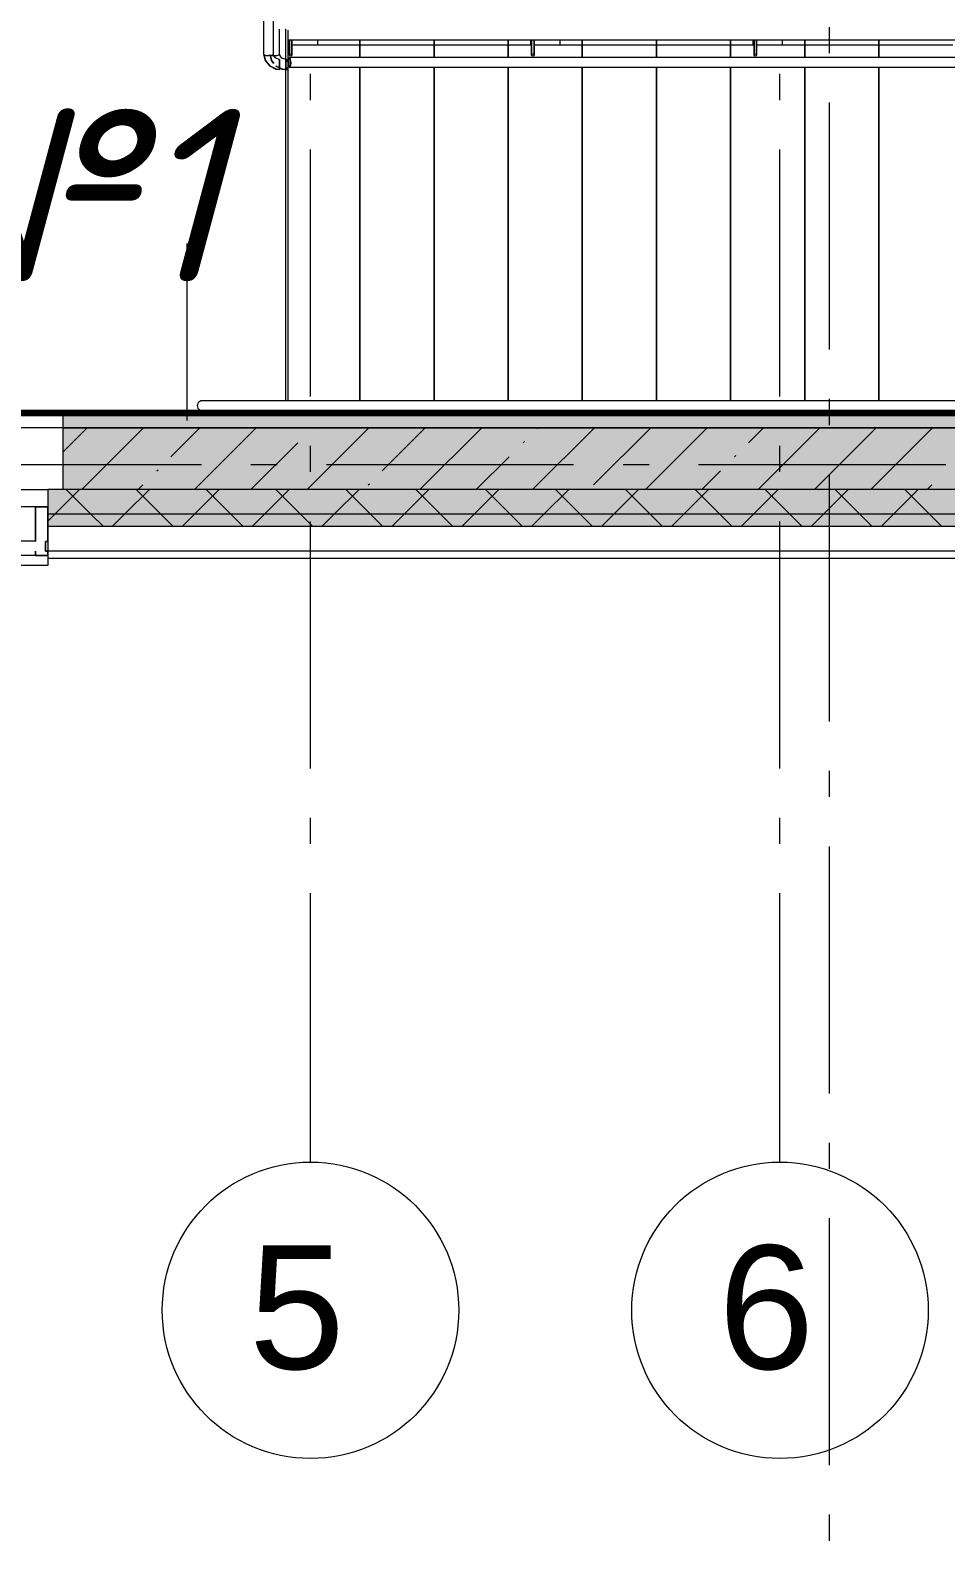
# Model space of a CAD drawing. Header units: millimetres. Extents: x -537608 to 253996, y -217170 to 186033.
# Drawn here: x -359296 to -355590, y -3457 to 2659 of the extents above; entities that cross this region are included whole.
import ezdxf

# ---------------------------------------------------------------- set-up
doc = ezdxf.new("R2010")
doc.units = ezdxf.units.MM
doc.layers.add('16) Лак 1.6м', color=160, linetype='Continuous', lineweight=90)
doc.layers.add('PDF _Геометрия', color=7, linetype='Continuous')
doc.layers.add('PDF _Текст', color=7, linetype='Continuous')
doc.layers.add('PDF _Сплошная заливка', color=7, linetype='Continuous', true_color=0xffffff)
doc.styles.add('PDF ArialMT', font='arial.ttf')
doc.styles.add('PDF ISOCPEUR Italic', font='isocpeui.ttf')

msp = doc.modelspace()

# ---------------------------------------------------------------- hatches: boundary and pattern name
at = {"layer": 'PDF _Сплошная заливка', "true_color": 0x56bc34, "transparency": 33554559}
h = msp.add_hatch(color=85, dxfattribs=at)
h.paths.add_polyline_path([(-353263.4714, 1049.3435), (-353041.3726, 1049.3435), (-353041.3726, 1109.3442), (-359161.869, 1109.3442), (-359161.869, 1049.3435), (-356615.3803, 1049.3435)], flags=0)
h.paths.add_polyline_path([(-360161.8733, 1049.3435), (-360161.8733, 1109.3442), (-360361.3746, 1109.3442), (-360361.3746, 1049.3435), (-360166.3686, 1049.3435)], flags=0)
at = {"layer": 'PDF _Сплошная заливка', "transparency": 33554559}
h = msp.add_hatch(color=256, dxfattribs=at)
h.paths.add_polyline_path([(-352861.3684, 799.3446), (-352861.3684, 1049.3435), (-359161.869, 1049.3435), (-359161.869, 799.3446), (-353263.4714, 799.3446)], flags=0)
h.paths.add_polyline_path([(-360166.3686, 799.3446), (-360161.8733, 799.3446), (-360161.8733, 1049.3435), (-360166.3686, 1049.3435), (-360166.3686, 966.1296)], flags=0)
h = msp.add_hatch(color=256, dxfattribs=at)
h.paths.add_polyline_path([(-291511.3559, 699.3442), (-291511.3559, 799.3446), (-297824.3565, 799.3446), (-297824.3565, 699.3442), (-291561.3561, 699.3442)], flags=0)
h.paths.add_polyline_path([(-298961.3577, 699.3442), (-298699.356, 699.3442), (-298699.356, 799.3446), (-298961.3577, 799.3446), (-298961.3577, 787.667)], flags=0)
h.paths.add_polyline_path([(-300942.9067, 699.3442), (-299461.3555, 699.3442), (-299461.3555, 799.3446), (-300942.9067, 799.3446)], flags=0)
h.paths.add_polyline_path([(-301942.9067, 699.3442), (-301942.9067, 799.3446), (-303150.9122, 799.3446), (-303150.9122, 699.3442), (-302146.8044, 699.3442)], flags=0)
h.paths.add_polyline_path([(-307970.9122, 699.3442), (-307970.9122, 799.3446), (-309150.912, 799.3446), (-309150.912, 699.3442), (-308012.6536, 699.3442)], flags=0)
h.paths.add_polyline_path([(-305498.7176, 699.3442), (-304970.9123, 699.3442), (-304970.9123, 799.3446), (-306150.9121, 799.3446), (-306150.9121, 699.3442)], flags=0)
h.paths.add_polyline_path([(-310970.912, 699.3442), (-310970.912, 799.3446), (-312150.9119, 799.3446), (-312150.9119, 699.3442), (-311364.5669, 699.3442)], flags=0)
h.paths.add_polyline_path([(-313970.9119, 699.3442), (-313970.9119, 799.3446), (-315150.9119, 799.3446), (-315150.9119, 699.3442), (-314716.4758, 699.3442)], flags=0)
h.paths.add_polyline_path([(-318150.9161, 699.3442), (-316970.9161, 699.3442), (-316970.9161, 799.3446), (-318150.9161, 799.3446)], flags=0)
h.paths.add_polyline_path([(-320163.3342, 699.3442), (-319970.916, 699.3442), (-319970.916, 799.3446), (-321450.9172, 799.3446), (-321450.9172, 699.3442), (-320582.325, 699.3442)], flags=0)
h.paths.add_polyline_path([(-324450.9171, 699.3442), (-323270.9173, 699.3442), (-323270.9173, 799.3446), (-324450.9171, 799.3446)], flags=0)
h.paths.add_polyline_path([(-326270.9172, 699.3442), (-326270.9172, 799.3446), (-327450.917, 799.3446), (-327450.917, 699.3442), (-326448.1699, 699.3442)], flags=0)
h.paths.add_polyline_path([(-329270.9171, 699.3442), (-329270.9171, 799.3446), (-330450.9212, 799.3446), (-330450.9212, 699.3442), (-329381.0923, 699.3442)], flags=0)
h.paths.add_polyline_path([(-333151.992, 699.3442), (-332270.917, 699.3442), (-332270.917, 799.3446), (-333450.9168, 799.3446), (-333450.9168, 699.3442)], flags=0)
h.paths.add_polyline_path([(-335270.9212, 699.3442), (-335270.9212, 799.3446), (-336450.9211, 799.3446), (-336450.9211, 699.3442), (-335665.928, 699.3442)], flags=0)
h.paths.add_polyline_path([(-338270.9168, 699.3442), (-338270.9168, 799.3446), (-339511.363, 799.3446), (-339511.363, 699.3442), (-339017.8456, 699.3442)], flags=0)
h.paths.add_polyline_path([(-341211.3702, 699.3442), (-341211.3702, 799.3446), (-342511.3672, 799.3446), (-342511.3672, 699.3442), (-341531.7729, 699.3442)], flags=0)
h.paths.add_polyline_path([(-344464.6997, 699.3442), (-344211.3658, 699.3442), (-344211.3658, 799.3446), (-345511.3714, 799.3446), (-345511.3714, 699.3442), (-344883.6905, 699.3442)], flags=0)
h.paths.add_polyline_path([(-348511.367, 699.3442), (-347211.3701, 699.3442), (-347211.3701, 799.3446), (-348511.367, 799.3446)], flags=0)
h.paths.add_polyline_path([(-349911.5538, 699.3442), (-349386.3707, 699.3442), (-349386.3707, 799.3446), (-359224.3735, 799.3446), (-359224.3735, 699.3442), (-351587.5169, 699.3442)], flags=0)
h.paths.add_polyline_path([(-360805.2708, 699.3442), (-360099.3686, 699.3442), (-360099.3686, 799.3446), (-368361.3744, 799.3446), (-368361.3744, 699.3442), (-361643.2523, 699.3442)], flags=0)
h = msp.add_hatch(color=256, dxfattribs=at)
h.paths.add_polyline_path([(-291672.0805, 649.3439), (-291561.3561, 649.3439), (-291561.3561, 699.3442), (-297824.3565, 699.3442), (-297824.3565, 649.3439), (-291688.3546, 649.3439)], flags=0)
h.paths.add_polyline_path([(-299632.8727, 649.3439), (-299461.3555, 649.3439), (-299461.3555, 699.3442), (-300942.9067, 699.3442), (-300942.9067, 649.3439), (-300470.8499, 649.3439)], flags=0)
h.paths.add_polyline_path([(-298699.356, 649.3439), (-298699.356, 699.3442), (-298961.3577, 699.3442), (-298961.3577, 649.3439), (-298794.8955, 649.3439)], flags=0)
h.paths.add_polyline_path([(-301942.9067, 649.3439), (-301942.9067, 699.3442), (-303150.9122, 699.3442), (-303150.9122, 649.3439), (-302146.8044, 649.3439)], flags=0)
h.paths.add_polyline_path([(-304970.9123, 649.3439), (-304970.9123, 699.3442), (-306150.9121, 699.3442), (-306150.9121, 649.3439), (-305498.7176, 649.3439)], flags=0)
h.paths.add_polyline_path([(-307970.9122, 649.3439), (-307970.9122, 699.3442), (-309150.912, 699.3442), (-309150.912, 649.3439), (-308012.6536, 649.3439)], flags=0)
h.paths.add_polyline_path([(-310970.912, 649.3439), (-310970.912, 699.3442), (-312150.9119, 699.3442), (-312150.9119, 649.3439), (-311364.5669, 649.3439)], flags=0)
h.paths.add_polyline_path([(-313970.9119, 649.3439), (-313970.9119, 699.3442), (-315150.9119, 699.3442), (-315150.9119, 649.3439), (-314716.4758, 649.3439)], flags=0)
h.paths.add_polyline_path([(-320163.3342, 649.3439), (-319970.916, 649.3439), (-319970.916, 699.3442), (-321450.9172, 699.3442), (-321450.9172, 649.3439), (-320582.325, 649.3439)], flags=0)
h.paths.add_polyline_path([(-318150.9161, 649.3439), (-316970.9161, 649.3439), (-316970.9161, 699.3442), (-318150.9161, 699.3442)], flags=0)
h.paths.add_polyline_path([(-323270.9173, 649.3439), (-323270.9173, 699.3442), (-324450.9171, 699.3442), (-324450.9171, 649.3439), (-323934.2382, 649.3439)], flags=0)
h.paths.add_polyline_path([(-326448.1699, 649.3439), (-326270.9172, 649.3439), (-326270.9172, 699.3442), (-327450.917, 699.3442), (-327450.917, 649.3439), (-327286.1471, 649.3439)], flags=0)
h.paths.add_polyline_path([(-329381.0923, 649.3439), (-329270.9171, 649.3439), (-329270.9171, 699.3442), (-330450.9212, 699.3442), (-330450.9212, 649.3439), (-329800.0831, 649.3439)], flags=0)
h.paths.add_polyline_path([(-332270.917, 649.3439), (-332270.917, 699.3442), (-333450.9168, 699.3442), (-333450.9168, 649.3439), (-332314.0191, 649.3439)], flags=0)
h.paths.add_polyline_path([(-335665.928, 649.3439), (-335270.9212, 649.3439), (-335270.9212, 699.3442), (-336450.9211, 699.3442), (-336450.9211, 649.3439)], flags=0)
h.paths.add_polyline_path([(-339017.8456, 649.3439), (-338270.9168, 649.3439), (-338270.9168, 699.3442), (-339511.363, 699.3442), (-339511.363, 649.3439)], flags=0)
h.paths.add_polyline_path([(-341531.7729, 649.3439), (-341211.3702, 649.3439), (-341211.3702, 699.3442), (-342511.3672, 699.3442), (-342511.3672, 649.3439), (-342369.7545, 649.3439)], flags=0)
h.paths.add_polyline_path([(-344211.3658, 649.3439), (-344211.3658, 699.3442), (-345511.3714, 699.3442), (-345511.3714, 649.3439), (-344464.6997, 649.3439)], flags=0)
h.paths.add_polyline_path([(-347397.6265, 649.3439), (-347211.3701, 649.3439), (-347211.3701, 699.3442), (-348511.367, 699.3442), (-348511.367, 649.3439), (-348235.5994, 649.3439)], flags=0)
h.paths.add_polyline_path([(-349386.3707, 649.3439), (-349386.3707, 699.3442), (-359224.3735, 699.3442), (-359224.3735, 649.3439), (-349911.5538, 649.3439)], flags=0)
h.paths.add_polyline_path([(-360099.3686, 649.3439), (-360099.3686, 699.3442), (-368461.3748, 699.3442), (-368461.3748, 649.3439), (-360805.2708, 649.3439)], flags=0)

# ---------------------------------------------------------------- linework, layer by layer
at = {"layer": '16) Лак 1.6м'}
msp.add_lwpolyline([(-358501.3684, 7338.9974), (-358331.3711, 7338.9974), (-358331.3711, 4389.3444), (-352921.3669, 4389.3444), (-352921.3669, 2663.2261), (-352921.3669, 1304.3437), (-353101.3711, 1304.3437), (-353101.3711, 1109.3442), (-360301.3675, 1109.3442), (-360301.3675, 7338.9974), (-360151.3754, 7338.9974)], dxfattribs=at)
at = {"layer": 'PDF _Геометрия', "lineweight": 9}
for p, q in [((-358351.3677, 2927.8673), (-358351.3677, 2562.9759)), ((-358311.3745, 2562.9759), (-358311.3745, 2927.8673)), ((-358286.3744, 2562.9759), (-358286.3744, 2664.1282)), ((-358251.3673, 2619.3446), (-358251.3673, 2659.3443)), ((-354351.3679, 2619.3446), (-358251.3673, 2619.3446)), ((-358246.3724, 2584.344), (-358246.3724, 2619.3446)), ((-358246.3724, 2619.3446), (-358246.3724, 2584.344)), ((-358246.3724, 2584.344), (-358246.3724, 2580.811)), ((-358246.3724, 2580.811), (-358246.3724, 2584.344)), ((-358246.3724, 2580.811), (-358246.3724, 2565.4583)), ((-358246.3724, 2565.4583), (-358246.3724, 2580.811)), ((-358236.3742, 2584.344), (-358236.3742, 2619.3446)), ((-358236.3742, 2619.3446), (-358236.3742, 2584.344)), ((-358236.3742, 2567.9643), (-358236.3742, 2584.344)), ((-358236.3742, 2584.344), (-358236.3742, 2567.9643)), ((-358131.3702, 2599.3436), (-358131.3702, 2619.3446)), ((-357271.3683, 2619.3446), (-357271.3683, 2599.3436)), ((-357266.3734, 2584.344), (-357266.3734, 2619.3446)), ((-357266.3734, 2619.3446), (-357266.3734, 2584.344)), ((-357266.3734, 2584.344), (-357266.3734, 2580.811)), ((-357266.3734, 2580.811), (-357266.3734, 2584.344)), ((-357266.3734, 2580.811), (-357266.3734, 2565.4583)), ((-357266.3734, 2565.4583), (-357266.3734, 2580.811)), ((-357256.3751, 2584.344), (-357256.3751, 2619.3446)), ((-357256.3751, 2619.3446), (-357256.3751, 2584.344)), ((-357256.3751, 2567.9643), (-357256.3751, 2584.344)), ((-357256.3751, 2584.344), (-357256.3751, 2567.9643)), ((-357151.3712, 2599.3436), (-357151.3712, 2619.3446)), ((-356371.373, 2619.3446), (-356371.373, 2599.3436)), ((-356366.3696, 2584.344), (-356366.3696, 2619.3446)), ((-356366.3696, 2619.3446), (-356366.3696, 2584.344)), ((-356366.3696, 2584.344), (-356366.3696, 2580.811)), ((-356366.3696, 2580.811), (-356366.3696, 2584.344)), ((-356366.3696, 2580.811), (-356366.3696, 2565.4583)), ((-356366.3696, 2565.4583), (-356366.3696, 2580.811)), ((-356356.3713, 2584.344), (-356356.3713, 2619.3446)), ((-356356.3713, 2619.3446), (-356356.3713, 2584.344)), ((-356356.3713, 2567.9643), (-356356.3713, 2584.344)), ((-356356.3713, 2584.344), (-356356.3713, 2567.9643)), ((-356251.3674, 2599.3436), (-356251.3674, 2619.3446)), ((-358351.3677, 2562.9759), (-358350.8682, 2561.5421)), ((-358351.3677, 2562.9759), (-358345.1241, 2536.1889)), ((-358350.8682, 2561.5421), (-358349.387, 2560.1792)), ((-358349.8693, 2562.9759), (-358343.6257, 2536.542)), ((-358349.387, 2560.1792), (-358347.0102, 2558.9564)), ((-358347.0102, 2558.9564), (-358343.841, 2557.938)), ((-358345.1241, 2536.1889), (-358327.6594, 2514.6184)), ((-358343.841, 2557.938), (-358340.0518, 2557.1694)), ((-358343.6257, 2536.542), (-358326.1868, 2515.3741)), ((-358341.3694, 2557.3933), (-358336.5468, 2556.7496)), ((-358340.0518, 2557.1694), (-358335.8234, 2556.6936)), ((-358335.8234, 2556.6936), (-358331.3711, 2556.53)), ((-358331.3711, 2556.53), (-358326.1954, 2556.7496)), ((-358326.1954, 2556.7496), (-358331.3711, 2556.53)), ((-358327.6594, 2514.6184), (-358302.2201, 2502.2647)), ((-358326.1954, 2556.7496), (-358321.3728, 2557.3933)), ((-358321.3728, 2557.3933), (-358326.1954, 2556.7496)), ((-358326.1868, 2515.3741), (-358300.8766, 2503.4919)), ((-358324.9553, 2556.9153), (-358320.124, 2536.1889)), ((-358323.4827, 2557.1113), (-358318.6256, 2536.542)), ((-358321.3728, 2557.3933), (-358317.2305, 2558.4181)), ((-358317.2305, 2558.4181), (-358321.3728, 2557.3933)), ((-358320.124, 2536.1889), (-358310.6683, 2524.5091)), ((-358318.6256, 2536.542), (-358309.5573, 2525.5382)), ((-358317.2305, 2558.4181), (-358314.0527, 2559.753)), ((-358314.0527, 2559.753), (-358317.2305, 2558.4181)), ((-358316.3693, 2557.3933), (-358311.5467, 2556.7496)), ((-358314.0527, 2559.753), (-358312.0547, 2561.3074)), ((-358312.0547, 2561.3074), (-358314.0527, 2559.753)), ((-358312.0547, 2561.3074), (-358311.3745, 2562.9759)), ((-358311.3745, 2562.9759), (-358312.0547, 2561.3074)), ((-358310.8405, 2558.3729), (-358311.3745, 2562.9759)), ((-358302.2718, 2545.5521), (-358310.8405, 2558.3729)), ((-358306.371, 2556.53), (-358301.1953, 2556.7496)), ((-358302.6593, 2514.6184), (-358277.22, 2502.2647)), ((-358286.3744, 2540.3763), (-358302.2718, 2545.5521)), ((-358301.1953, 2556.7496), (-358296.3726, 2557.3933)), ((-358301.1867, 2515.3741), (-358275.8765, 2503.4919)), ((-358296.3726, 2557.3933), (-358292.2304, 2558.4181)), ((-358292.2304, 2558.4181), (-358289.0526, 2559.753)), ((-358289.0526, 2559.753), (-358287.0546, 2561.3074)), ((-358287.0546, 2561.3074), (-358286.3744, 2562.9759)), ((-358285.8404, 2558.3729), (-358286.3744, 2562.9759)), ((-358286.3744, 2539.9953), (-358286.3744, 2540.3763)), ((-358286.3744, 2540.3763), (-358286.3744, 2540.3333)), ((-358286.3744, 2540.3333), (-358286.3744, 2539.3106)), ((-358286.3744, 2538.3225), (-358286.3744, 2539.9953)), ((-358286.3744, 2539.3106), (-358286.3744, 2537.3989)), ((-358286.3744, 2538.837), (-358286.3744, 2538.8758)), ((-358286.3744, 2538.8758), (-358286.3744, 2538.5248)), ((-358286.3744, 2537.8897), (-358286.3744, 2538.837)), ((-358286.3744, 2538.5248), (-358286.3744, 2536.9768)), ((-358286.3744, 2535.4246), (-358286.3744, 2538.3225)), ((-358286.3744, 2535.7497), (-358286.3744, 2537.8897)), ((-358286.3744, 2537.3989), (-358286.3744, 2534.6366)), ((-358286.3744, 2536.9768), (-358286.3744, 2534.2964)), ((-358286.3744, 2532.5633), (-358286.3744, 2535.7497)), ((-358286.3744, 2531.5019), (-358286.3744, 2535.4246)), ((-358286.3744, 2534.6366), (-358286.3744, 2531.1596)), ((-358286.3744, 2534.2964), (-358286.3744, 2530.6687)), ((-358286.3744, 2528.5437), (-358286.3744, 2532.5633)), ((-358286.3744, 2526.8214), (-358286.3744, 2531.5019)), ((-358286.3744, 2531.1596), (-358286.3744, 2527.1443)), ((-358286.3744, 2530.6687), (-358286.3744, 2526.3391)), ((-358286.3744, 2523.9708), (-358286.3744, 2528.5437)), ((-358286.3744, 2527.1443), (-358286.3744, 2522.7867)), ((-358286.3744, 2522.4444), (-358286.3744, 2526.8214)), ((-358286.3744, 2526.3391), (-358286.3744, 2521.6026)), ((-358286.3744, 2519.1504), (-358286.3744, 2523.9708)), ((-358286.3744, 2522.7867), (-358286.3744, 2518.3086)), ((-358286.3744, 2517.9663), (-358286.3744, 2522.4444)), ((-358286.3744, 2521.6026), (-358286.3744, 2516.7843)), ((-358286.3744, 2514.4139), (-358286.3744, 2519.1504)), ((-358286.3744, 2518.3086), (-358286.3744, 2513.9316)), ((-358286.3744, 2513.6108), (-358286.3744, 2517.9663)), ((-358286.3744, 2516.7843), (-358286.3744, 2512.2093)), ((-358286.3744, 2510.0865), (-358286.3744, 2514.4139)), ((-358286.3744, 2513.9316), (-358286.3744, 2509.2511)), ((-358286.3744, 2509.5934), (-358286.3744, 2513.6108)), ((-358286.3744, 2512.2093), (-358286.3744, 2508.1918)), ((-358286.3744, 2506.4566), (-358286.3744, 2510.0865)), ((-358286.3744, 2506.1164), (-358286.3744, 2509.5934)), ((-358286.3744, 2509.2511), (-358286.3744, 2505.3284)), ((-358286.3744, 2508.1918), (-358286.3744, 2505.0034)), ((-358277.2716, 2545.5521), (-358285.8404, 2558.3729)), ((-358261.3743, 2540.3763), (-358277.2716, 2545.5521)), ((-358261.3743, 2539.9953), (-358261.3743, 2540.3763)), ((-358261.3743, 2540.3763), (-358261.3743, 2540.3333)), ((-358261.3743, 2540.3333), (-358261.3743, 2539.3106)), ((-358261.3743, 2538.3225), (-358261.3743, 2539.9953)), ((-358261.3743, 2539.3106), (-358261.3743, 2537.3989)), ((-358261.3743, 2538.837), (-358261.3743, 2538.8758)), ((-358261.3743, 2538.8758), (-358261.3743, 2538.5248)), ((-358261.3743, 2537.8897), (-358261.3743, 2538.837)), ((-358261.3743, 2538.5248), (-358261.3743, 2536.9768)), ((-358261.3743, 2535.4246), (-358261.3743, 2538.3225)), ((-358261.3743, 2535.7497), (-358261.3743, 2537.8897)), ((-358261.3743, 2537.3989), (-358261.3743, 2534.6366)), ((-358261.3743, 2536.9768), (-358261.3743, 2534.2964)), ((-358261.3743, 2532.5633), (-358261.3743, 2535.7497)), ((-358261.3743, 2531.5019), (-358261.3743, 2535.4246)), ((-358261.3743, 2534.6366), (-358261.3743, 2531.1596)), ((-358261.3743, 2534.2964), (-358261.3743, 2530.6687)), ((-358261.3743, 2528.5437), (-358261.3743, 2532.5633)), ((-358261.3743, 2526.8214), (-358261.3743, 2531.5019)), ((-358261.3743, 2531.1596), (-358261.3743, 2527.1443)), ((-358261.3743, 2530.6687), (-358261.3743, 2526.3391)), ((-358261.3743, 2523.9708), (-358261.3743, 2528.5437)), ((-358261.3743, 2527.1443), (-358261.3743, 2522.7867)), ((-358261.3743, 2522.4444), (-358261.3743, 2526.8214)), ((-358261.3743, 2526.3391), (-358261.3743, 2521.6026)), ((-358261.3743, 2519.1504), (-358261.3743, 2523.9708)), ((-358261.3743, 2522.7867), (-358261.3743, 2518.3086)), ((-358261.3743, 2517.9663), (-358261.3743, 2522.4444)), ((-358261.3743, 2521.6026), (-358261.3743, 2516.7843)), ((-358261.3743, 2514.4139), (-358261.3743, 2519.1504)), ((-358261.3743, 2518.3086), (-358261.3743, 2513.9316)), ((-358261.3743, 2513.6108), (-358261.3743, 2517.9663)), ((-358261.3743, 2516.7843), (-358261.3743, 2512.2093)), ((-358261.3743, 2510.0865), (-358261.3743, 2514.4139)), ((-358261.3743, 2513.9316), (-358261.3743, 2509.2511)), ((-358261.3743, 2509.5934), (-358261.3743, 2513.6108)), ((-358261.3743, 2512.2093), (-358261.3743, 2508.1918)), ((-358261.3743, 2506.4566), (-358261.3743, 2510.0865)), ((-358261.3743, 2506.1164), (-358261.3743, 2509.5934)), ((-358261.3743, 2509.2511), (-358261.3743, 2505.3284)), ((-358261.3743, 2508.1918), (-358261.3743, 2505.0034)), ((-358261.3656, 2540.3763), (-358256.6463, 2540.3763)), ((-358256.6463, 2540.3763), (-358261.3656, 2540.3763)), ((-358261.3656, 2539.8747), (-358261.3656, 2540.3763)), ((-358261.3656, 2540.3763), (-358261.3656, 2539.696)), ((-358261.3656, 2539.8747), (-358261.3656, 2540.3763)), ((-358261.3656, 2540.3763), (-358261.3656, 2539.696)), ((-358261.3656, 2538.3956), (-358261.3656, 2539.8747)), ((-358261.3656, 2538.3956), (-358261.3656, 2539.8747)), ((-358261.3656, 2539.696), (-358261.3656, 2537.6981)), ((-358261.3656, 2539.696), (-358261.3656, 2537.6981)), ((-358261.3656, 2538.2471), (-358261.3656, 2538.8779)), ((-358261.3656, 2538.8779), (-358261.3656, 2538.2471)), ((-358261.3656, 2538.2471), (-358261.3656, 2538.8779)), ((-358261.3656, 2538.8779), (-358261.3656, 2538.2471)), ((-358261.3656, 2536.0123), (-358261.3656, 2538.3956)), ((-358261.3656, 2536.0123), (-358261.3656, 2538.3956)), ((-358261.3656, 2536.3977), (-358261.3656, 2538.2471)), ((-358261.3656, 2538.2471), (-358261.3656, 2536.3977)), ((-358261.3656, 2536.3977), (-358261.3656, 2538.2471)), ((-358261.3656, 2538.2471), (-358261.3656, 2536.3977)), ((-358261.3656, 2537.6981), (-358261.3656, 2534.5182)), ((-358261.3656, 2537.6981), (-358261.3656, 2534.5182)), ((-358261.3656, 2533.4589), (-358261.3656, 2536.3977)), ((-358261.3656, 2536.3977), (-358261.3656, 2533.4589)), ((-358261.3656, 2533.4589), (-358261.3656, 2536.3977)), ((-358261.3656, 2536.3977), (-358261.3656, 2533.4589)), ((-358261.3656, 2532.8475), (-358261.3656, 2536.0123)), ((-358261.3656, 2532.8475), (-358261.3656, 2536.0123)), ((-358261.3656, 2534.5182), (-358261.3656, 2530.3759)), ((-358261.3656, 2534.5182), (-358261.3656, 2530.3759)), ((-358261.3656, 2529.6267), (-358261.3656, 2533.4589)), ((-358261.3656, 2533.4589), (-358261.3656, 2529.6267)), ((-358261.3656, 2529.6267), (-358261.3656, 2533.4589)), ((-358261.3656, 2533.4589), (-358261.3656, 2529.6267)), ((-358261.3656, 2529.0561), (-358261.3656, 2532.8475)), ((-358261.3656, 2529.0561), (-358261.3656, 2532.8475)), ((-358261.3656, 2530.3759), (-358261.3656, 2525.5533)), ((-358261.3656, 2530.3759), (-358261.3656, 2525.5533)), ((-358261.3656, 2525.1658), (-358261.3656, 2529.6267)), ((-358261.3656, 2529.6267), (-358261.3656, 2525.1658)), ((-358261.3656, 2525.1658), (-358261.3656, 2529.6267)), ((-358261.3656, 2529.6267), (-358261.3656, 2525.1658)), ((-358261.3656, 2524.832), (-358261.3656, 2529.0561)), ((-358261.3656, 2524.832), (-358261.3656, 2529.0561)), ((-358261.3656, 2525.5533), (-358261.3656, 2520.3776)), ((-358261.3656, 2525.5533), (-358261.3656, 2520.3776)), ((-358261.3656, 2520.3776), (-358261.3656, 2525.1658)), ((-358261.3656, 2525.1658), (-358261.3656, 2520.3776)), ((-358261.3656, 2520.3776), (-358261.3656, 2525.1658)), ((-358261.3656, 2525.1658), (-358261.3656, 2520.3776)), ((-358261.3656, 2520.3776), (-358261.3656, 2524.832)), ((-358261.3656, 2520.3776), (-358261.3656, 2524.832)), ((-358261.2451, 2524.8277), (-358261.3656, 2520.3776)), ((-358261.2451, 2524.8277), (-358261.3656, 2520.3776)), ((-358261.3656, 2520.3776), (-358261.3656, 2515.5894)), ((-358261.3656, 2515.5894), (-358261.3656, 2520.3776)), ((-358261.3656, 2520.3776), (-358261.3656, 2515.9231)), ((-358261.3656, 2515.1997), (-358261.3656, 2520.3776)), ((-358261.3656, 2520.3776), (-358261.2451, 2515.9274)), ((-358261.3656, 2520.3776), (-358261.3656, 2515.5894)), ((-358261.3656, 2515.5894), (-358261.3656, 2520.3776)), ((-358261.3656, 2520.3776), (-358261.3656, 2515.9231)), ((-358261.3656, 2515.1997), (-358261.3656, 2520.3776)), ((-358261.3656, 2520.3776), (-358261.2451, 2515.9274)), ((-358261.3656, 2515.9231), (-358261.3656, 2511.6969)), ((-358261.3656, 2515.9231), (-358261.3656, 2511.6969)), ((-358261.3656, 2515.5894), (-358261.3656, 2511.1264)), ((-358261.3656, 2511.1264), (-358261.3656, 2515.5894)), ((-358261.3656, 2515.5894), (-358261.3656, 2511.1264)), ((-358261.3656, 2511.1264), (-358261.3656, 2515.5894)), ((-358261.3656, 2510.3771), (-358261.3656, 2515.1997)), ((-358261.3656, 2510.3771), (-358261.3656, 2515.1997)), ((-358261.3656, 2511.6969), (-358261.3656, 2507.9055)), ((-358261.3656, 2511.6969), (-358261.3656, 2507.9055)), ((-358261.3656, 2511.1264), (-358261.3656, 2507.2962)), ((-358261.3656, 2507.2962), (-358261.3656, 2511.1264)), ((-358261.3656, 2511.1264), (-358261.3656, 2507.2962)), ((-358261.3656, 2507.2962), (-358261.3656, 2511.1264)), ((-358261.3656, 2506.2348), (-358261.3656, 2510.3771)), ((-358261.3656, 2506.2348), (-358261.3656, 2510.3771)), ((-358261.3656, 2507.9055), (-358261.3656, 2504.7406)), ((-358261.3656, 2507.9055), (-358261.3656, 2504.7406)), ((-358260.9006, 2529.0539), (-358261.2451, 2524.8277)), ((-358260.9006, 2529.0539), (-358261.2451, 2524.8277)), ((-358261.2451, 2515.9274), (-358260.9006, 2511.699)), ((-358261.2451, 2515.9274), (-358260.9006, 2511.699)), ((-358261.0126, 2520.3776), (-358260.8834, 2524.8041)), ((-358261.0126, 2520.3776), (-358260.8834, 2524.8041)), ((-358260.8834, 2515.9489), (-358261.0126, 2520.3776)), ((-358260.8834, 2515.9489), (-358261.0126, 2520.3776)), ((-358260.3322, 2532.8475), (-358260.9006, 2529.0539)), ((-358260.3322, 2532.8475), (-358260.9006, 2529.0539)), ((-358260.9006, 2511.699), (-358260.3322, 2507.9077)), ((-358260.9006, 2511.699), (-358260.3322, 2507.9077)), ((-358260.8834, 2524.8041), (-358260.5131, 2528.9743)), ((-358260.8834, 2524.8041), (-358260.5131, 2528.9743)), ((-358260.5131, 2511.7786), (-358260.8834, 2515.9489)), ((-358260.5131, 2511.7786), (-358260.8834, 2515.9489)), ((-358260.5131, 2528.9743), (-358259.9102, 2532.6451)), ((-358260.5131, 2528.9743), (-358259.9102, 2532.6451)), ((-358259.9102, 2508.11), (-358260.5131, 2511.7786)), ((-358259.9102, 2508.11), (-358260.5131, 2511.7786)), ((-358259.583, 2536.0145), (-358260.3322, 2532.8475)), ((-358259.583, 2536.0145), (-358260.3322, 2532.8475)), ((-358260.3322, 2507.9077), (-358259.583, 2504.7406)), ((-358260.3322, 2507.9077), (-358259.583, 2504.7406)), ((-358259.9102, 2532.6451), (-358259.1265, 2535.6011)), ((-358259.9102, 2532.6451), (-358259.1265, 2535.6011)), ((-358259.1265, 2505.1519), (-358259.9102, 2508.11)), ((-358259.1265, 2505.1519), (-358259.9102, 2508.11)), ((-358258.6874, 2538.3956), (-358259.583, 2536.0145)), ((-358258.6874, 2538.3956), (-358259.583, 2536.0145)), ((-358259.1265, 2535.6011), (-358258.1879, 2537.6744)), ((-358259.1265, 2535.6011), (-358258.1879, 2537.6744)), ((-358257.697, 2539.8747), (-358258.6874, 2538.3956)), ((-358257.697, 2539.8747), (-358258.6874, 2538.3956)), ((-358258.1879, 2537.6744), (-358257.1716, 2538.7423)), ((-358258.1879, 2537.6744), (-358257.1716, 2538.7423)), ((-358256.6463, 2540.3763), (-358257.697, 2539.8747)), ((-358256.6463, 2540.3763), (-358257.697, 2539.8747)), ((-358257.1716, 2538.7423), (-358256.6463, 2538.8779)), ((-358257.1716, 2538.7423), (-358256.6463, 2538.8779)), ((-358255.5957, 2539.8747), (-358256.6463, 2540.3763)), ((-358255.5957, 2539.8747), (-358256.6463, 2540.3763)), ((-358256.6463, 2538.8779), (-358256.1124, 2538.7423)), ((-358256.6463, 2538.8779), (-358256.1124, 2538.7423)), ((-358256.1124, 2538.7423), (-358255.0962, 2537.6744)), ((-358256.1124, 2538.7423), (-358255.0962, 2537.6744)), ((-358254.5967, 2538.3956), (-358255.5957, 2539.8747)), ((-358254.5967, 2538.3956), (-358255.5957, 2539.8747)), ((-358255.0962, 2537.6744), (-358254.1662, 2535.6011)), ((-358255.0962, 2537.6744), (-358254.1662, 2535.6011)), ((-358253.7011, 2536.0145), (-358254.5967, 2538.3956)), ((-358253.7011, 2536.0145), (-358254.5967, 2538.3956)), ((-358254.1662, 2535.6011), (-358253.3738, 2532.6451)), ((-358254.1662, 2535.6011), (-358253.3738, 2532.6451)), ((-358253.3738, 2508.11), (-358254.1662, 2505.1519)), ((-358253.3738, 2508.11), (-358254.1662, 2505.1519)), ((-358252.9519, 2532.8475), (-358253.7011, 2536.0145)), ((-358252.9519, 2532.8475), (-358253.7011, 2536.0145)), ((-358253.7011, 2504.7406), (-358252.9519, 2507.9077)), ((-358253.7011, 2504.7406), (-358252.9519, 2507.9077)), ((-358253.3738, 2532.6451), (-358252.7797, 2528.9743)), ((-358253.3738, 2532.6451), (-358252.7797, 2528.9743)), ((-358252.7797, 2511.7786), (-358253.3738, 2508.11)), ((-358252.7797, 2511.7786), (-358253.3738, 2508.11)), ((-358252.3921, 2529.0539), (-358252.9519, 2532.8475)), ((-358252.3921, 2529.0539), (-358252.9519, 2532.8475)), ((-358252.9519, 2507.9077), (-358252.3921, 2511.699)), ((-358252.9519, 2507.9077), (-358252.3921, 2511.699)), ((-358252.7797, 2528.9743), (-358252.4007, 2524.8041)), ((-358252.7797, 2528.9743), (-358252.4007, 2524.8041)), ((-358252.4007, 2515.9489), (-358252.7797, 2511.7786)), ((-358252.4007, 2515.9489), (-358252.7797, 2511.7786)), ((-358252.4007, 2524.8041), (-358252.2715, 2520.3776)), ((-358252.4007, 2524.8041), (-358252.2715, 2520.3776)), ((-358252.2715, 2520.3776), (-358252.4007, 2515.9489)), ((-358252.2715, 2520.3776), (-358252.4007, 2515.9489)), ((-358252.039, 2524.8277), (-358252.3921, 2529.0539)), ((-358252.039, 2524.8277), (-358252.3921, 2529.0539)), ((-358252.3921, 2511.699), (-358252.039, 2515.9274)), ((-358252.3921, 2511.699), (-358252.039, 2515.9274)), ((-358251.9184, 2520.3776), (-358252.039, 2524.8277)), ((-358251.9184, 2520.3776), (-358252.039, 2524.8277)), ((-358252.039, 2515.9274), (-358251.9184, 2520.3776)), ((-358252.039, 2515.9274), (-358251.9184, 2520.3776)), ((-358250.8161, 2529.3446), (-358250.6955, 2533.7948)), ((-358250.6955, 2533.7948), (-358250.8161, 2529.3446)), ((-358250.8161, 2529.3446), (-358250.6955, 2524.8944)), ((-358250.6955, 2524.8944), (-358250.8161, 2529.3446)), ((-358250.6955, 2533.7948), (-358250.3425, 2538.0232)), ((-358250.3425, 2538.0232), (-358250.6955, 2533.7948)), ((-358250.6955, 2524.8944), (-358250.3425, 2520.6661)), ((-358250.3425, 2520.6661), (-358250.6955, 2524.8944)), ((-358250.3339, 2533.7711), (-358250.4631, 2529.3446)), ((-358250.4631, 2529.3446), (-358250.3339, 2524.9181)), ((-358250.3425, 2538.0232), (-358249.7827, 2541.8145)), ((-358249.7827, 2541.8145), (-358250.3425, 2538.0232)), ((-358250.3425, 2520.6661), (-358249.7827, 2516.8747)), ((-358249.7827, 2516.8747), (-358250.3425, 2520.6661)), ((-358249.9636, 2537.9414), (-358250.3339, 2533.7711)), ((-358250.3339, 2524.9181), (-358249.9636, 2520.7479)), ((-358249.3608, 2541.6121), (-358249.9636, 2537.9414)), ((-358249.9636, 2520.7479), (-358249.3608, 2517.0771)), ((-358248.5771, 2544.5703), (-358249.3608, 2541.6121)), ((-358249.3608, 2517.0771), (-358248.5771, 2514.1189)), ((-358247.6384, 2546.6415), (-358248.5771, 2544.5703)), ((-358248.5771, 2514.1189), (-358247.6384, 2512.0457)), ((-358247.1389, 2548.8439), (-358248.1379, 2547.3648)), ((-358247.1389, 2509.8453), (-358248.1379, 2511.3244)), ((-358248.1379, 2511.3244), (-358247.1389, 2509.8453)), ((-358246.6222, 2547.7093), (-358247.6384, 2546.6415)), ((-358247.6384, 2512.0457), (-358246.6222, 2510.9799)), ((-358246.0883, 2549.3434), (-358247.1389, 2548.8439)), ((-358246.0883, 2509.3437), (-358247.1389, 2509.8453)), ((-358247.1389, 2509.8453), (-358246.0883, 2509.3437)), ((-358246.0883, 2547.845), (-358246.6222, 2547.7093)), ((-358246.0883, 2547.845), (-358246.6222, 2547.7093)), ((-358246.6222, 2510.9799), (-358246.0883, 2510.8443)), ((-358246.6222, 2510.9799), (-358246.0883, 2510.8443)), ((-358246.3724, 2565.4583), (-358246.3724, 2559.3439)), ((-358246.3724, 2559.3439), (-358246.3724, 2565.4583)), ((-354356.6469, 2549.3434), (-358246.0883, 2549.3434)), ((-358245.563, 2547.7093), (-358246.0883, 2547.845)), ((-358245.563, 2547.7093), (-358246.0883, 2547.845)), ((-358246.0883, 2510.8443), (-358245.563, 2510.9799)), ((-358246.0883, 2510.8443), (-358245.563, 2510.9799)), ((-358245.0376, 2509.8453), (-358246.0883, 2509.3437)), ((-358246.0883, 2509.3437), (-354356.6469, 2509.3437)), ((-358244.5467, 2546.6415), (-358245.563, 2547.7093)), ((-358245.563, 2510.9799), (-358244.5467, 2512.0457)), ((-358244.0472, 2511.3244), (-358245.0376, 2509.8453)), ((-358243.1516, 2513.7077), (-358244.0472, 2511.3244)), ((-358242.8244, 2541.6121), (-358243.6081, 2544.5703)), ((-358243.6081, 2514.1189), (-358242.8244, 2517.0771)), ((-358242.4024, 2516.8747), (-358243.1516, 2513.7077)), ((-358242.2215, 2537.9414), (-358242.8244, 2541.6121)), ((-358242.8244, 2517.0771), (-358242.2215, 2520.7479)), ((-358241.8426, 2520.6661), (-358242.4024, 2516.8747)), ((-358241.8512, 2533.7711), (-358242.2215, 2537.9414)), ((-358242.2215, 2520.7479), (-358241.8512, 2524.9181)), ((-358241.722, 2529.3446), (-358241.8512, 2533.7711)), ((-358241.8512, 2524.9181), (-358241.722, 2529.3446)), ((-358241.4895, 2524.8944), (-358241.8426, 2520.6661)), ((-358241.369, 2529.3446), (-358241.4895, 2524.8944)), ((-358236.3742, 2559.5958), (-358236.3742, 2567.9643)), ((-358236.3742, 2567.9643), (-358236.3742, 2559.5958)), ((-358236.3742, 2559.3439), (-358236.3742, 2559.5958)), ((-358236.3742, 2559.5958), (-358236.3742, 2559.3439)), ((-357266.3734, 2565.4583), (-357266.3734, 2559.3439)), ((-357266.3734, 2559.3439), (-357266.3734, 2565.4583)), ((-357256.3751, 2559.5958), (-357256.3751, 2567.9643)), ((-357256.3751, 2567.9643), (-357256.3751, 2559.5958)), ((-357256.3751, 2559.3439), (-357256.3751, 2559.5958)), ((-357256.3751, 2559.5958), (-357256.3751, 2559.3439)), ((-356366.3696, 2565.4583), (-356366.3696, 2559.3439)), ((-356366.3696, 2559.3439), (-356366.3696, 2565.4583)), ((-356356.3713, 2559.5958), (-356356.3713, 2567.9643)), ((-356356.3713, 2567.9643), (-356356.3713, 2559.5958)), ((-356356.3713, 2559.3439), (-356356.3713, 2559.5958)), ((-356356.3713, 2559.5958), (-356356.3713, 2559.3439)), ((-358302.2201, 2502.2647), (-358286.3744, 2500.3766)), ((-358300.8766, 2503.4919), (-358286.3744, 2501.8772)), ((-358286.3744, 2503.7783), (-358286.3744, 2506.4566)), ((-358286.3744, 2503.3542), (-358286.3744, 2506.1164)), ((-358286.3744, 2505.3284), (-358286.3744, 2502.4327)), ((-358286.3744, 2505.0034), (-358286.3744, 2502.8633)), ((-358286.3744, 2502.2281), (-358286.3744, 2503.7783)), ((-358286.3744, 2501.4445), (-358286.3744, 2503.3542)), ((-358286.3744, 2502.8633), (-358286.3744, 2501.9181)), ((-358286.3744, 2502.4327), (-358286.3744, 2500.7577)), ((-358286.3744, 2501.8772), (-358286.3744, 2502.2281)), ((-358286.3744, 2501.9181), (-358286.3744, 2501.8772)), ((-358286.3744, 2500.4218), (-358286.3744, 2501.4445)), ((-358286.3744, 2500.7577), (-358286.3744, 2500.3788)), ((-358286.3744, 2500.3788), (-358286.3744, 2500.4218)), ((-358277.22, 2502.2647), (-358261.3743, 2500.3766)), ((-358275.8765, 2503.4919), (-358261.3743, 2501.8772)), ((-358261.3743, 2503.7783), (-358261.3743, 2506.4566)), ((-358261.3743, 2503.3542), (-358261.3743, 2506.1164)), ((-358261.3743, 2505.3284), (-358261.3743, 2502.4327)), ((-358261.3743, 2505.0034), (-358261.3743, 2502.8633)), ((-358261.3743, 2502.2281), (-358261.3743, 2503.7783)), ((-358261.3743, 2501.4445), (-358261.3743, 2503.3542)), ((-358261.3743, 2502.8633), (-358261.3743, 2501.9181)), ((-358261.3743, 2502.4327), (-358261.3743, 2500.7577)), ((-358261.3743, 2501.8772), (-358261.3743, 2502.2281)), ((-358261.3743, 2501.9181), (-358261.3743, 2501.8772)), ((-358261.3743, 2500.4218), (-358261.3743, 2501.4445)), ((-358261.3743, 2500.7577), (-358261.3743, 2500.3788)), ((-358261.3743, 2500.3788), (-358261.3743, 2500.4218)), ((-358261.3656, 2507.2962), (-358261.3656, 2504.3553)), ((-358261.3656, 2504.3553), (-358261.3656, 2507.2962)), ((-358261.3656, 2507.2962), (-358261.3656, 2504.3553)), ((-358261.3656, 2504.3553), (-358261.3656, 2507.2962)), ((-358261.3656, 2503.0571), (-358261.3656, 2506.2348)), ((-358261.3656, 2503.0571), (-358261.3656, 2506.2348)), ((-358261.3656, 2504.7406), (-358261.3656, 2502.3595)), ((-358261.3656, 2504.7406), (-358261.3656, 2502.3595)), ((-358261.3656, 2504.3553), (-358261.3656, 2502.5081)), ((-358261.3656, 2502.5081), (-358261.3656, 2504.3553)), ((-358261.3656, 2504.3553), (-358261.3656, 2502.5081)), ((-358261.3656, 2502.5081), (-358261.3656, 2504.3553)), ((-358261.3656, 2501.0591), (-358261.3656, 2503.0571)), ((-358261.3656, 2501.0591), (-358261.3656, 2503.0571)), ((-358261.3656, 2502.5081), (-358261.3656, 2501.8772)), ((-358261.3656, 2501.8772), (-358261.3656, 2502.5081)), ((-358261.3656, 2502.5081), (-358261.3656, 2501.8772)), ((-358261.3656, 2501.8772), (-358261.3656, 2502.5081)), ((-358261.3656, 2502.3595), (-358261.3656, 2500.8783)), ((-358261.3656, 2502.3595), (-358261.3656, 2500.8783)), ((-358261.3656, 2500.3766), (-358261.3656, 2501.0591)), ((-358261.3656, 2500.3766), (-358261.3656, 2501.0591)), ((-358261.3656, 2500.8783), (-358261.3656, 2500.3766)), ((-358261.3656, 2500.8783), (-358261.3656, 2500.3766)), ((-358256.6463, 2500.3766), (-358261.3656, 2500.3766)), ((-358261.3656, 2500.3766), (-358256.6463, 2500.3766)), ((-358259.583, 2504.7406), (-358258.6874, 2502.3573)), ((-358259.583, 2504.7406), (-358258.6874, 2502.3573)), ((-358258.1879, 2503.0786), (-358259.1265, 2505.1519)), ((-358258.1879, 2503.0786), (-358259.1265, 2505.1519)), ((-358258.6874, 2502.3573), (-358257.697, 2500.8783)), ((-358258.6874, 2502.3573), (-358257.697, 2500.8783)), ((-358257.1716, 2502.0107), (-358258.1879, 2503.0786)), ((-358257.1716, 2502.0107), (-358258.1879, 2503.0786)), ((-358257.697, 2500.8783), (-358256.6463, 2500.3766)), ((-358257.697, 2500.8783), (-358256.6463, 2500.3766)), ((-358256.6463, 2501.8772), (-358257.1716, 2502.0107)), ((-358256.6463, 2501.8772), (-358257.1716, 2502.0107)), ((-358256.1124, 2502.0107), (-358256.6463, 2501.8772)), ((-358256.1124, 2502.0107), (-358256.6463, 2501.8772)), ((-358256.6463, 2500.3766), (-358255.5957, 2500.8783)), ((-358256.6463, 2500.3766), (-358255.5957, 2500.8783)), ((-358255.0962, 2503.0786), (-358256.1124, 2502.0107)), ((-358255.0962, 2503.0786), (-358256.1124, 2502.0107)), ((-358255.5957, 2500.8783), (-358254.5967, 2502.3573)), ((-358255.5957, 2500.8783), (-358254.5967, 2502.3573)), ((-358254.1662, 2505.1519), (-358255.0962, 2503.0786)), ((-358254.1662, 2505.1519), (-358255.0962, 2503.0786)), ((-358254.5967, 2502.3573), (-358253.7011, 2504.7406)), ((-358254.5967, 2502.3573), (-358253.7011, 2504.7406)), ((-358660.3769, 1079.3449), (-358660.3769, 1795.495)), ((-360161.8733, 1109.3442), (-359161.869, 1109.3442)), ((-359161.869, 1049.3435), (-359161.869, 1109.3442)), ((-359161.869, 1109.3442), (-353101.3711, 1109.3442)), ((-358618.9885, 1144.5213), (-358619.6689, 1139.3434)), ((-358619.6689, 1139.3434), (-358618.9885, 1134.1677)), ((-358616.9906, 1149.3439), (-358618.9885, 1144.5213)), ((-358618.9885, 1134.1677), (-358616.9906, 1129.3451)), ((-358613.8129, 1153.4862), (-358616.9906, 1149.3439)), ((-358616.9906, 1129.3451), (-358613.8129, 1125.2028)), ((-358609.6706, 1156.6639), (-358613.8129, 1153.4862)), ((-358613.8129, 1125.2028), (-358609.6706, 1122.0229)), ((-358604.848, 1158.6619), (-358609.6706, 1156.6639)), ((-358609.6706, 1122.0229), (-358604.848, 1120.025)), ((-358599.6723, 1159.3444), (-358604.848, 1158.6619)), ((-358604.848, 1120.025), (-358599.6723, 1119.3446)), ((-353679.6719, 1159.3444), (-358599.6723, 1159.3444)), ((-358599.6723, 1119.3446), (-353679.6719, 1119.3446)), ((-359161.869, 799.3446), (-359161.869, 1049.3435)), ((-359161.869, 1049.3435), (-353041.3726, 1049.3435)), ((-353041.3726, 1049.3435), (-359161.869, 1049.3435)), ((-359161.869, 952.7834), (-359068.4135, 1046.2389)), ((-359087.2131, 799.3446), (-358837.212, 1049.3435)), ((-358726.266, 932.1905), (-358609.1108, 1049.3435)), ((-358631.0193, 799.3446), (-358381.0182, 1049.3435)), ((-358174.8169, 799.3446), (-357924.8158, 1049.3435)), ((-358156.0259, 1046.2389), (-358152.917, 1049.3435)), ((-357870.8972, 875.1652), (-357696.7231, 1049.3435)), ((-357718.623, 799.3446), (-357468.622, 1049.3435)), ((-357262.4206, 799.3446), (-357012.4281, 1049.3435)), ((-357243.6296, 1046.2389), (-357240.5208, 1049.3435)), ((-357015.5284, 818.1398), (-356784.3269, 1049.3435)), ((-356806.2268, 799.3446), (-356556.2257, 1049.3435)), ((-356388.2608, 989.2136), (-356328.1245, 1049.3435)), ((-356350.0329, 799.3446), (-356100.0319, 1049.3435)), ((-356121.9318, 799.3446), (-355875.0395, 1046.2389)), ((-355893.8306, 799.3446), (-355643.8294, 1049.3435)), ((-358402.918, 799.3446), (-358213.0447, 989.2136)), ((-357300.6485, 989.2136), (-357295.912, 993.9565)), ((-357490.5218, 799.3446), (-357357.6759, 932.1905)), ((-356445.2797, 932.1905), (-356440.5431, 936.9312)), ((-358783.2934, 875.1652), (-358778.5483, 879.9059)), ((-356578.1256, 799.3446), (-356502.3072, 875.1652)), ((-349386.3707, 799.3446), (-359224.3735, 799.3446)), ((-359224.3735, 799.3446), (-359224.3735, 699.3442)), ((-359196.4368, 699.3442), (-359096.4364, 799.3446)), ((-352861.3684, 799.3446), (-359161.869, 799.3446)), ((-359049.855, 699.3442), (-359149.8555, 799.3446)), ((-358913.5903, 699.3442), (-358813.5898, 799.3446)), ((-358767.0171, 699.3442), (-358867.0176, 799.3446)), ((-358859.1119, 799.3446), (-358840.3209, 818.1398)), ((-358630.7437, 699.3442), (-358530.7519, 799.3446)), ((-358484.1706, 699.3442), (-358584.171, 799.3446)), ((-358347.9058, 699.3442), (-358247.9054, 799.3446)), ((-358201.3326, 699.3442), (-358301.3331, 799.3446)), ((-358065.0592, 699.3442), (-357965.0588, 799.3446)), ((-357918.4861, 699.3442), (-358018.4866, 799.3446)), ((-357927.9246, 818.1398), (-357923.1795, 822.8828)), ((-357782.2213, 699.3442), (-357682.2209, 799.3446)), ((-357635.6482, 699.3442), (-357735.6486, 799.3446)), ((-357499.3747, 699.3442), (-357399.3744, 799.3446)), ((-357352.8016, 699.3442), (-357452.8021, 799.3446)), ((-357216.5368, 699.3442), (-357116.5364, 799.3446)), ((-357069.9637, 699.3442), (-357169.9555, 799.3446)), ((-356933.6903, 699.3442), (-356833.6899, 799.3446)), ((-356787.1172, 699.3442), (-356887.1176, 799.3446)), ((-356650.8523, 699.3442), (-356550.8519, 799.3446)), ((-356504.2706, 699.3442), (-356604.271, 799.3446)), ((-356368.0058, 699.3442), (-356268.0054, 799.3446)), ((-356221.4327, 699.3442), (-356321.4331, 799.3446)), ((-356085.1593, 699.3442), (-355985.1588, 799.3446)), ((-355938.5862, 699.3442), (-356038.5865, 799.3446)), ((-355802.3213, 699.3442), (-355702.3209, 799.3446)), ((-355655.7482, 699.3442), (-355755.7486, 799.3446)), ((-355665.7379, 799.3446), (-355646.9383, 818.1398)), ((-359274.3737, 729.3434), (-360049.3684, 729.3434)), ((-359224.3735, 729.3434), (-359274.3737, 729.3434)), ((-359274.3737, 729.3434), (-359274.3737, 589.3432)), ((-359274.3737, 589.3432), (-359274.3737, 729.3434)), ((-359274.3737, 729.3434), (-359224.3735, 729.3434)), ((-359224.3735, 589.3432), (-359224.3735, 729.3434)), ((-359224.3735, 729.3434), (-359224.3735, 589.3432)), ((-359224.3735, 671.4052), (-359196.4368, 699.3442)), ((-359224.3735, 699.3442), (-359224.3735, 649.3439)), ((-349386.3707, 699.3442), (-359224.3735, 699.3442)), ((-358999.8634, 649.3439), (-359049.855, 699.3442)), ((-358963.5905, 649.3439), (-358913.5903, 699.3442)), ((-358717.0169, 649.3439), (-358767.0171, 699.3442)), ((-358680.7439, 649.3439), (-358630.7437, 699.3442)), ((-358434.1703, 649.3439), (-358484.1706, 699.3442)), ((-358397.906, 649.3439), (-358347.9058, 699.3442)), ((-358151.3324, 649.3439), (-358201.3326, 699.3442)), ((-358115.0594, 649.3439), (-358065.0592, 699.3442)), ((-357868.4859, 649.3439), (-357918.4861, 699.3442)), ((-357832.2215, 649.3439), (-357782.2213, 699.3442)), ((-357585.648, 649.3439), (-357635.6482, 699.3442)), ((-357549.3749, 649.3439), (-357499.3747, 699.3442)), ((-357302.8014, 649.3439), (-357352.8016, 699.3442)), ((-357266.537, 649.3439), (-357216.5368, 699.3442)), ((-357019.9635, 649.3439), (-357069.9637, 699.3442)), ((-356983.6905, 649.3439), (-356933.6903, 699.3442)), ((-356737.117, 649.3439), (-356787.1172, 699.3442)), ((-356700.8439, 649.3439), (-356650.8523, 699.3442)), ((-356454.2704, 649.3439), (-356504.2706, 699.3442)), ((-356418.006, 649.3439), (-356368.0058, 699.3442)), ((-356171.4325, 649.3439), (-356221.4327, 699.3442)), ((-356135.1595, 649.3439), (-356085.1593, 699.3442)), ((-355888.586, 649.3439), (-355938.5862, 699.3442)), ((-355852.3216, 649.3439), (-355802.3213, 699.3442)), ((-355605.748, 649.3439), (-355655.7482, 699.3442)), ((-359224.3735, 649.3439), (-359224.3735, 549.3435)), ((-349386.3707, 649.3439), (-359224.3735, 649.3439)), ((-359234.3719, 549.3435), (-359234.3719, 589.3432)), ((-359234.3719, 589.3432), (-359224.3735, 589.3432)), ((-359224.3735, 589.3432), (-359234.3719, 589.3432)), ((-359234.3719, 589.3432), (-359234.3719, 549.3435)), ((-359274.3737, 532.3438), (-360049.3684, 532.3438)), ((-359274.3737, 532.3438), (-359274.3737, 549.3435)), ((-359274.3737, 549.3435), (-359274.3737, 532.3438)), ((-359224.3735, 532.3438), (-359274.3737, 532.3438)), ((-359274.3737, 532.3438), (-359224.3735, 532.3438)), ((-359224.3735, 549.3435), (-359234.3719, 549.3435)), ((-359234.3719, 549.3435), (-359224.3735, 549.3435)), ((-359224.3735, 549.3435), (-359224.3735, 522.3433)), ((-349386.3707, 549.3435), (-359224.3735, 549.3435)), ((-359224.3735, 549.3435), (-359224.3735, 532.3438)), ((-359224.3735, 532.3438), (-359224.3735, 549.3435)), ((-359224.3735, 522.3433), (-349386.3707, 522.3433))]:
    msp.add_line(p, q, dxfattribs=at)
at = {"layer": 'PDF _Геометрия', "color": 9, "lineweight": 9, "true_color": 0xc0c0c0}
for p, q in [((-358261.3743, 1159.3444), (-358261.3743, 2664.5265)), ((-358251.3673, 1159.3444), (-358251.3673, 2619.3446)), ((-358261.3743, 1109.3442), (-358261.3743, 1119.3446)), ((-358251.3673, 1109.3442), (-358251.3673, 1119.3446)), ((-359161.869, 1049.3435), (-360161.8733, 1049.3435)), ((-360099.3686, 799.3446), (-359224.3735, 799.3446))]:
    msp.add_line(p, q, dxfattribs=at)
at = {"layer": 'PDF _Геометрия', "color": 253, "lineweight": 9, "true_color": 0xaaaaaa}
for p, q in [((-356061.3734, 2566.4207), (-356061.3734, 2672.2534)), ((-358261.3743, 1159.3444), (-358261.3743, 2599.3436)), ((-358243.875, 2599.3436), (-358251.3673, 2599.3436)), ((-357961.3729, 2599.3436), (-358238.8716, 2599.3436)), ((-357961.3729, 2599.3436), (-357961.3729, 2619.3446)), ((-357961.3729, 2619.3446), (-357961.3729, 2599.3436)), ((-357661.3717, 2599.3436), (-357961.3729, 2599.3436)), ((-357961.3729, 2599.3436), (-357961.3729, 2548.7342)), ((-357961.3729, 2548.7342), (-357961.3729, 2599.3436)), ((-357661.3717, 2599.3436), (-357661.3717, 2619.3446)), ((-357661.3717, 2619.3446), (-357661.3717, 2599.3436)), ((-357361.3704, 2599.3436), (-357661.3717, 2599.3436)), ((-357661.3717, 2599.3436), (-357661.3717, 2548.6222)), ((-357661.3717, 2548.6222), (-357661.3717, 2599.3436)), ((-357361.3704, 2599.3436), (-357361.3704, 2619.3446)), ((-357361.3704, 2619.3446), (-357361.3704, 2599.3436)), ((-357263.8674, 2599.3436), (-357361.3704, 2599.3436)), ((-357361.3704, 2599.3436), (-357361.3704, 2548.5081)), ((-357361.3704, 2548.5081), (-357361.3704, 2599.3436)), ((-357061.3691, 2599.3436), (-357258.8726, 2599.3436)), ((-357061.3691, 2599.3436), (-357061.3691, 2619.3446)), ((-357061.3691, 2619.3446), (-357061.3691, 2599.3436)), ((-356761.3678, 2599.3436), (-357061.3691, 2599.3436)), ((-357061.3691, 2599.3436), (-357061.3691, 2548.394)), ((-357061.3691, 2548.394), (-357061.3691, 2599.3436)), ((-356761.3678, 2599.3436), (-356761.3678, 2619.3446)), ((-356761.3678, 2619.3446), (-356761.3678, 2599.3436)), ((-356461.3665, 2599.3436), (-356761.3678, 2599.3436)), ((-356761.3678, 2599.3436), (-356761.3678, 2548.2798)), ((-356761.3678, 2548.2798), (-356761.3678, 2599.3436)), ((-356461.3665, 2599.3436), (-356461.3665, 2619.3446)), ((-356461.3665, 2619.3446), (-356461.3665, 2599.3436)), ((-356363.8721, 2599.3436), (-356461.3665, 2599.3436)), ((-356461.3665, 2599.3436), (-356461.3665, 2547.3648)), ((-356461.3665, 2547.3648), (-356461.3665, 2599.3436)), ((-356161.3739, 2599.3436), (-356358.8687, 2599.3436)), ((-356161.3739, 2599.3436), (-356161.3739, 2619.3446)), ((-356161.3739, 2619.3446), (-356161.3739, 2599.3436)), ((-355861.3726, 2599.3436), (-356161.3739, 2599.3436)), ((-356161.3739, 2599.3436), (-356161.3739, 2547.3648)), ((-356161.3739, 2547.3648), (-356161.3739, 2599.3436)), ((-355861.3726, 2599.3436), (-355861.3726, 2619.3446)), ((-355861.3726, 2619.3446), (-355861.3726, 2599.3436)), ((-355561.3713, 2599.3436), (-355861.3726, 2599.3436)), ((-355861.3726, 2599.3436), (-355861.3726, 2548.8439)), ((-355861.3726, 2548.8439), (-355861.3726, 2599.3436)), ((-357961.3729, 2509.953), (-357961.3729, 1159.3444)), ((-357961.3729, 1159.3444), (-357961.3729, 2509.953)), ((-357661.3717, 2510.0671), (-357661.3717, 1159.3444)), ((-357661.3717, 1159.3444), (-357661.3717, 2510.0671)), ((-357361.3704, 2510.1812), (-357361.3704, 1159.3444)), ((-357361.3704, 1159.3444), (-357361.3704, 2510.1812)), ((-357061.3691, 2510.2953), (-357061.3691, 1159.3444)), ((-357061.3691, 1159.3444), (-357061.3691, 2510.2953)), ((-356761.3678, 2510.4094), (-356761.3678, 1159.3444)), ((-356761.3678, 1159.3444), (-356761.3678, 2510.4094)), ((-356461.3665, 2511.3244), (-356461.3665, 1159.3444)), ((-356461.3665, 1159.3444), (-356461.3665, 2511.3244)), ((-356161.3739, 2511.3244), (-356161.3739, 1159.3444)), ((-356161.3739, 1159.3444), (-356161.3739, 2511.3244)), ((-355861.3726, 2509.8453), (-355861.3726, 1159.3444)), ((-355861.3726, 1159.3444), (-355861.3726, 2509.8453)), ((-358161.3738, 2376.5128), (-358161.3738, 2482.3457)), ((-356261.3743, 2376.5128), (-356261.3743, 2482.3457)), ((-356061.3734, 1366.4198), (-356061.3734, 2366.4219)), ((-358161.3738, 1176.512), (-358161.3738, 2176.512)), ((-356261.3743, 1176.512), (-356261.3743, 2176.512)), ((-356061.3734, 1060.5884), (-356061.3734, 1166.4212)), ((-358261.3743, 1109.3442), (-358261.3743, 1119.3446)), ((-357961.3729, 1119.3446), (-357961.3729, 1109.3442)), ((-357961.3729, 1109.3442), (-357961.3729, 1119.3446)), ((-357661.3717, 1119.3446), (-357661.3717, 1109.3442)), ((-357661.3717, 1109.3442), (-357661.3717, 1119.3446)), ((-357361.3704, 1119.3446), (-357361.3704, 1109.3442)), ((-357361.3704, 1109.3442), (-357361.3704, 1119.3446)), ((-357061.3691, 1119.3446), (-357061.3691, 1109.3442)), ((-357061.3691, 1109.3442), (-357061.3691, 1119.3446)), ((-356761.3678, 1119.3446), (-356761.3678, 1109.3442)), ((-356761.3678, 1109.3442), (-356761.3678, 1119.3446)), ((-356461.3665, 1119.3446), (-356461.3665, 1109.3442)), ((-356461.3665, 1109.3442), (-356461.3665, 1119.3446)), ((-356161.3739, 1119.3446), (-356161.3739, 1109.3442)), ((-356161.3739, 1109.3442), (-356161.3739, 1119.3446)), ((-355861.3726, 1119.3446), (-355861.3726, 1109.3442)), ((-355861.3726, 1109.3442), (-355861.3726, 1119.3446)), ((-358161.3738, 870.6784), (-358161.3738, 976.5111)), ((-356261.3743, 870.6784), (-356261.3743, 976.5111)), ((-358602.2989, 899.3449), (-359602.3032, 899.3449)), ((-358296.4674, 899.3449), (-358402.298, 899.3449)), ((-357096.4709, 899.3449), (-358096.4665, 899.3449)), ((-356790.6308, 899.3449), (-356896.47, 899.3449)), ((-355590.6343, 899.3449), (-356590.6299, 899.3449)), ((-356061.3734, -139.4125), (-356061.3734, 860.5875)), ((-358161.3738, -329.3225), (-358161.3738, 670.6775)), ((-356261.3743, -329.3225), (-356261.3743, 670.6775)), ((-360049.3684, 591.3433), (-359274.3737, 591.3433)), ((-359224.3735, 491.3451), (-360099.3686, 491.3451)), ((-359224.3735, 522.3433), (-359224.3735, 491.3451)), ((-356061.3734, -445.2461), (-356061.3734, -339.4134)), ((-358161.3738, -635.1561), (-358161.3738, -529.3211)), ((-356261.3743, -635.1561), (-356261.3743, -529.3211)), ((-356061.3734, -1645.2469), (-356061.3734, -645.247)), ((-358161.3738, -1923.7337), (-358161.3738, -835.1548)), ((-356261.3743, -1923.7337), (-356261.3743, -835.1548)), ((-356061.3734, -1951.0805), (-356061.3734, -1845.2456)), ((-356061.3734, -3151.0792), (-356061.3734, -2151.0793)), ((-356061.3734, -3456.9129), (-356061.3734, -3351.0801))]:
    msp.add_line(p, q, dxfattribs=at)
at = {"layer": 'PDF _Геометрия', "lineweight": 9}
for centre, radius in [((-358241.3695, 2559.3434), 5.0019), ((-358241.3695, 2559.3434), 5.0019), ((-357261.3693, 2559.3454), 4.9999), ((-357261.3693, 2559.3454), 4.9999), ((-356361.374, 2559.3454), 4.9999), ((-356361.374, 2559.3454), 4.9999)]:
    msp.add_circle(centre, radius, dxfattribs=at)
at = {"layer": 'PDF _Геометрия', "lineweight": 20}
for centre in [(-358161.3711, -2523.7355), (-356261.3717, -2523.7355)]:
    msp.add_circle(centre, 599.9999, dxfattribs=at)
at = {"layer": 'PDF _Геометрия', "lineweight": 9}
for centre, major_axis, ratio, start_param, end_param in [((-358306.3678, 2562.9753), (19.969, 0.0002), 0.322373624, 4.038709918, 6.283245147), ((-358246.0802, 2529.3885), (-0.0146, 20.0941), 0.2360936, 4.710017789, 6.732096253)]:
    msp.add_ellipse(centre, major_axis=major_axis, ratio=ratio, start_param=start_param, end_param=end_param, dxfattribs=at)

# ---------------------------------------------------------------- texts
at = {"layer": 'PDF _Текст', "attachment_point": 4}
for s, insert, char_height, style in [('№1', (-359823.5344, 1990.6668), 700, 'PDF ISOCPEUR Italic'), ('5', (-358411.0304, -2514.6589), 500, 'PDF ArialMT'), ('6', (-356511.0309, -2514.6589), 500, 'PDF ArialMT')]:
    msp.add_mtext(s, dxfattribs=dict(at, insert=insert, char_height=char_height, style=style))

doc.saveas('drawing.dxf')
